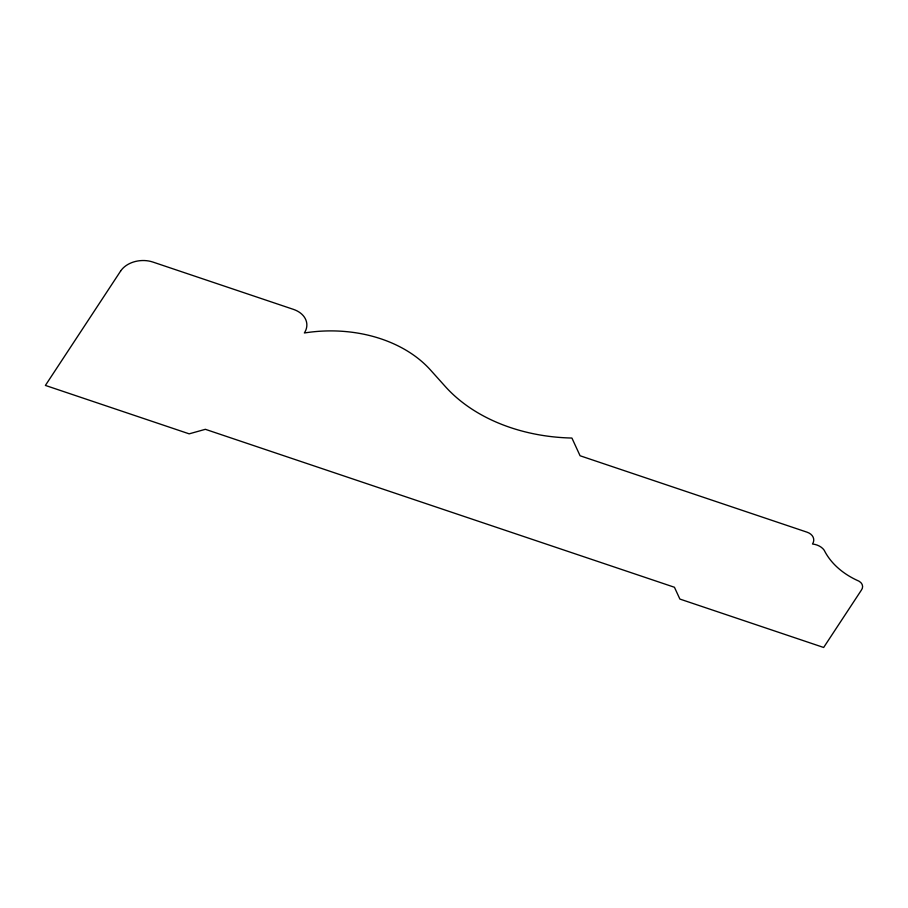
<?xml version="1.0" encoding="UTF-8"?>
<svg xmlns="http://www.w3.org/2000/svg" width="908" height="908" viewBox="0 0 908 908"><rect width="100%" height="100%" fill="white"/><g stroke="black" fill="none" stroke-linecap="round" stroke-linejoin="round"><path stroke-width="1.36" d="M120.582 271.117L45.4 385.423L189.182 433.842L205.367 429.314L674.44 587.26L679.876 599.064L823.658 647.472L861.249 590.325A9.602 7.094 -3.9 0 0 858.979 581.165A85.999 63.503 -3.9 0 1 824.203 550.237A16.821 12.417 -3.9 0 0 812.501 543.994A12.088 8.921 -3.9 0 0 807.064 532.19L580.076 455.759L571.915 438.042A164.768 121.672 -3.9 0 1 445.317 386.536L430.483 369.999A124.952 92.264 -3.9 0 0 304.339 332.986A24.164 17.842 -3.9 0 0 293.454 309.378L152.941 262.072A24.164 17.842 -3.9 0 0 120.582 271.117"/></g></svg>
